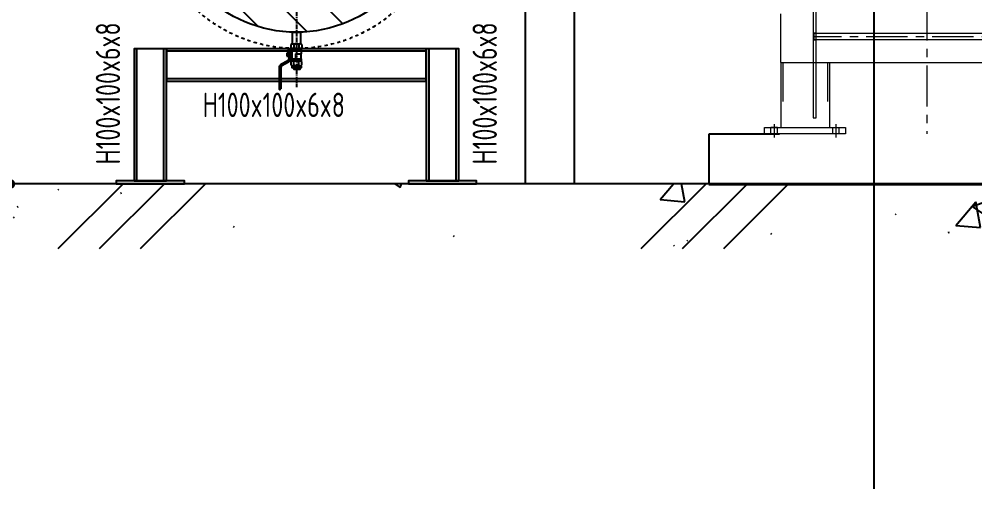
# Model space of a CAD drawing. Extents: x -181672 to 290600, y -29000 to 395522.
# Drawn here: x -90255 to -87310, y 33834 to 35282 of the extents above; entities that cross this region are included whole.
import ezdxf

# ---------------------------------------------------------------- set-up
doc = ezdxf.new("R2010")
doc.units = 0
doc.header["$LTSCALE"] = 10
for name, pattern in [('XFM7P20PCW$0$ACAD_ISO03W100', [30, 12, -18]), ('XFM7P20PCW$0$CENTER', [2, 1.25, -0.25, 0.25, -0.25]), ('XFM7P20PCW$0$CENTERX2', [20.32, 12.7, -2.54, 2.54, -2.54]), ('XFM7P20PCW$0$Dashed', [2, 1, -1]), ('XFM7P20PCW$0$HIDDEN', [9.525, 6.35, -3.175])]:
    doc.linetypes.add(name, pattern=pattern)
for name, color, linetype in [('XFM7P20PCW$0$M-CWTR-PIPE', 252, 'Continuous'), ('XFM7P20PCW$0$P-PCWR-20.7-P', 252, 'Continuous'), ('XFM7P20PCW$0$SH-LINE-130', 252, 'Continuous'), ('XFM7P20PCW$0$SH-LINE-252', 252, 'Continuous'), ('XFM7P20PCW$0$SH-TEXT', 252, 'Continuous'), ('XFM7P20PCW$0$U-CV-DIM', 252, 'Continuous'), ('XFM7P20PCW$0$管架', 252, 'Continuous')]:
    doc.layers.add(name, color=color, linetype=linetype)
for name, color, linetype, lineweight in [('XFM7P20PCW$0$中心線', 252, 'XFM7P20PCW$0$CENTERX2', 9), ('XFM7P20PCW$0$實線', 252, 'Continuous', 9), ('XFM7P20PCW$0$爬梯護欄', 231, 'Continuous', 9), ('XFM7P20PCW$0$虛線', 252, 'XFM7P20PCW$0$ACAD_ISO03W100', 9)]:
    doc.layers.add(name, color=color, linetype=linetype, lineweight=lineweight)
doc.styles.add('XFM7P20PCW$0$aa-txt', font='isocp.shx', dxfattribs={"bigfont": 'chineset'})
doc.styles.add('XFM7P20PCW$0$PX-TEXT', font='isocp.shx', dxfattribs={"width": 0.7, "bigfont": 'chineset.shx'})
doc.dimstyles.new('XFM7P20PCW$0$PX-400', dxfattribs={"dimscale": 1000, "dimtxt": 0.25, "dimasz": 0.03, "dimexe": 0.1, "dimexo": 0.1, "dimgap": 0.05, "dimtad": 1, "dimdec": 0, "dimzin": 0, "dimdsep": 46, "dimtxsty": 'XFM7P20PCW$0$PX-TEXT', "dimblk": 'XFM7P20PCW$0$_Dot', "dimcen": 2, "dimclrd": 2, "dimclre": 1, "dimclrt": 4, "dimadec": 0, "dimazin": 0, "dimtfac": 1, "dimtdec": 0, "dimtix": 1, "dimtmove": 2, "dimatfit": 3, "dimfxl": 1, "dimtvp": 1, "dimtolj": 1, "dimtzin": 0, "dimarcsym": 0})

# ---------------------------------------------------------------- blocks, each defined once
blk = doc.blocks.new('XFM7P20PCW$0$A$C4E3D5701')
h = blk.add_hatch()
h.set_pattern_fill('ANSI31', color=256, scale=30, angle=90, style=0)
h.set_pattern_definition([(315, (-20007.98, -358079.21), (67.35192, 67.35192), [])])
h.paths.add_polyline_path([(406.3, 0, 0.981163), (0, 0.1, -0.981163), (-406.5, 0, 0.414214), (-0.1, -406.4, 0.414214)])
at = {"linetype": 'XFM7P20PCW$0$Dashed'}
blk.add_circle((-0.1, 0), 456.4, dxfattribs=at)
blk.add_circle((-0.1, 0), 406.4)
for centre, radius, start, end in [((203.2, -3.8), 203.2, 1.0793, 178.9207), ((-203.2, 3.9), 203.3, 181.0997, 358.9003)]:
    blk.add_arc(centre, radius, start, end)
at = {"layer": 'XFM7P20PCW$0$M-CWTR-PIPE', "color": 1, "linetype": 'XFM7P20PCW$0$CENTER'}
for p, q in [((0, 575.4), (0, -575.4)), ((-575.4, 0), (575.4, 0))]:
    blk.add_line(p, q, dxfattribs=at)
blk = doc.blocks.new('XFM7P20PCW$0$BALL')
at = {"color": 0, "linetype": 'ByBlock'}
for p, q in [((-1.88, 2.46), (-1.88, -2.83)), ((-1.5, 2.64), (0.58, 2.64)), ((-1.12, 2.46), (-1.12, 1.53)), ((0.21, 2.46), (0.21, 1.53)), ((0.96, 2.46), (0.96, 1.53)), ((-2.91, 0.07), (-2.91, -0.45)), ((-2.54, 0.17), (-2.86, 0.17)), ((-2.52, 1.07), (-2.52, 0.8)), ((-1.88, 1.07), (-2.52, 1.07)), ((-2.52, 0.8), (-1.88, 0.8)), ((-2.41, 0.26), (-2.49, 0.26)), ((-2.49, 0.26), (-2.49, -0.64)), ((-2.49, 0.07), (-2.49, -0.45)), ((-2.41, 0.8), (-2.41, -1.3)), ((-2.01, 0.8), (-2.01, -1.3)), ((-1.88, 0.01), (-2.01, 0.01)), ((-1.64, 1.37), (-1.64, -1.29)), ((-1.5, 1.35), (0.58, 1.35)), ((-0.71, 0.05), (0.78, 0.05)), ((-0.71, 0.05), (-0.71, -1.73)), ((0.68, 0.05), (0.68, -1.29)), ((0.78, 1.39), (0.78, 0.05)), ((-2.66, -1.73), (-4.41, -2.74)), ((-2.46, -2.08), (-4.21, -3.09)), ((-2.86, -0.02), (-2.54, -0.02)), ((-2.86, -0.35), (-2.54, -0.35)), ((-2.86, -0.54), (-2.54, -0.54)), ((-2.41, -0.64), (-2.49, -0.64)), ((-1.88, -0.38), (-2.01, -0.38)), ((-1.88, -1.29), (0.78, -1.29)), ((-1.5, -1.73), (0.58, -1.73)), ((-1.12, -2.83), (-1.12, -1.91)), ((0.21, -2.83), (0.21, -1.91)), ((0.78, -1.29), (0.78, -1.77)), ((0.96, -2.83), (0.96, -1.91)), ((-4.86, -3.52), (-4.86, -8.99)), ((-4.46, -3.52), (-4.46, -8.99)), ((-1.5, -3.01), (0.58, -3.01))]:
    blk.add_line(p, q, dxfattribs=at)
for centre, radius, start, end in [((-1.5, 2.15), 0.487, 39.1755, 140.8245), ((-0.46, 1.31), 1.32, 59.7968, 120.2032), ((0.58, 2.15), 0.487, 39.1755, 140.8245), ((-2.79, 0.07), 0.122, 129.1755, 230.8245), ((-2.61, 0.07), 0.122, 309.1755, 50.8245), ((-1.5, 1.84), 0.487, 219.1755, 320.8245), ((-0.46, 2.67), 1.32, 239.7968, 300.2032), ((0.58, 1.84), 0.487, 219.1755, 320.8245), ((-2.58, -0.19), 0.331, 149.7968, 210.2032), ((-2.79, -0.45), 0.122, 129.1755, 230.8245), ((-2.91, -1.3), 0.5, 300, 0), ((-2.82, -0.19), 0.331, 329.7968, 30.2032), ((-2.61, -0.45), 0.122, 309.1755, 50.8245), ((-2.91, -1.3), 0.9, 300, 0), ((-1.5, -2.21), 0.487, 39.1755, 140.8245), ((-0.46, -3.05), 1.32, 59.7968, 120.2032), ((0.58, -2.21), 0.487, 39.1755, 140.8245), ((-3.96, -3.52), 0.9, 120, 180), ((-3.96, -3.52), 0.5, 120, 180), ((-1.5, -2.53), 0.487, 219.1755, 320.8245), ((-0.46, -1.69), 1.32, 239.7968, 300.2032), ((0.58, -2.53), 0.487, 219.1755, 320.8245), ((-4.66, -8.99), 0.2, 180, 0)]:
    blk.add_arc(centre, radius, start, end, dxfattribs=at)
blk = doc.blocks.new('XFM7P20PCW$0$A$C594865B6')
at = {"color": 0, "linetype": 'ByBlock'}
for p, q in [((33.3, 147.7), (33.3, 118.2)), ((33.3, 147.7), (54.6, 147.7)), ((54.6, 147.7), (54.6, 118.2))]:
    blk.add_line(p, q, dxfattribs=at)
at = {"layer": 'XFM7P20PCW$0$管架', "linetype": 'ByBlock'}
for p, q in [((33.6, 56.2), (55.9, 58.9)), ((34.5, 58.9), (55.4, 60.6)), ((55.9, 58.9), (34.5, 58.9)), ((42, 56.2), (42, 51.6)), ((49.7, 56.2), (49.7, 51.6))]:
    blk.add_line(p, q, dxfattribs=at)
blk.add_lwpolyline([(56.3, 62.1), (56.3, 56.2), (33.6, 56.2), (33.6, 61.7)], dxfattribs=at)
blk.add_lwpolyline([(38.4, 56.2), (53.2, 56.2), (53.2, 51.6), (38.4, 51.6)], close=True, dxfattribs=at)
at = {"color": 1, "linetype": 'ByBlock', "xscale": 10, "yscale": 10, "zscale": 10}
blk.add_blockref('XFM7P20PCW$0$BALL', (48.6, 91.9), dxfattribs=at)
blk = doc.blocks.new('XFM7P20PCW$0$A$Ca00ddad1')
at = {"layer": 'XFM7P20PCW$0$SH-LINE-130'}
for points in [[(46.701, 0.333), (50.034, 0.333), (50.034, 13.9), (46.701, 13.9)], [(46.967, 0.333), (49.767, 0.333), (49.767, 13.9), (46.967, 13.9)], [(50.034, 13.9), (50.034, 10.567), (76.701, 10.567), (76.701, 13.9)], [(76.701, 0.333), (80.034, 0.333), (80.034, 13.9), (76.701, 13.9)], [(76.967, 0.333), (79.767, 0.333), (79.767, 13.9), (76.967, 13.9)], [(50.034, 13.633), (50.034, 10.833), (76.701, 10.833), (76.701, 13.633)], [(44.867, 0), (51.867, 0), (51.867, 0.333), (44.867, 0.333)], [(74.867, 0), (81.867, 0), (81.867, 0.333), (74.867, 0.333)]]:
    blk.add_lwpolyline(points, close=True, dxfattribs=at)
at = {"layer": 'XFM7P20PCW$0$SH-LINE-252'}
blk.add_line((105.013, 0), (0, 0), dxfattribs=at)
at = {"layer": 'XFM7P20PCW$0$SH-TEXT', "style": 'XFM7P20PCW$0$aa-txt', "width": 0.8}
for p in [(45.274, 2.006), (83.961, 2.006)]:
    blk.add_text('H100x100x6x8', height=2.5, rotation=90, dxfattribs=at).set_placement(p)
blk.add_text('H100x100x6x8', height=2.5, dxfattribs=at).set_placement((53.757, 6.879))
blk = doc.blocks.new('XFM7P20PCW$0$A$C73C75AB7')
at = {"layer": 'XFM7P20PCW$0$實線'}
for p, q in [((250, 20), (0, 20)), ((0, 20), (0, 0)), ((250, 0), (250, 20)), ((0, 0), (250, 0))]:
    blk.add_line(p, q, dxfattribs=at)
blk = doc.blocks.new('XFM7P20PCW$0$A$C1D1D25E1')
at = {"layer": 'XFM7P20PCW$0$中心線'}
for p, q in [((30, 41.3), (30, 0)), ((220, 41.3), (220, 0))]:
    blk.add_line(p, q, dxfattribs=at)
at = {"layer": 'XFM7P20PCW$0$實線'}
for p, q in [((50, 230.6), (50, 30.6)), ((200, 230.6), (200, 30.6)), ((210, 30.6), (230, 30.6))]:
    blk.add_line(p, q, dxfattribs=at)
at = {"layer": 'XFM7P20PCW$0$虛線'}
for p, q in [((56, 230.6), (56, 30.6)), ((194, 230.6), (194, 30.6)), ((20, 10.6), (20, 30.6)), ((40, 10.6), (40, 30.6)), ((210, 10.6), (210, 30.6)), ((230, 10.6), (230, 30.6))]:
    blk.add_line(p, q, dxfattribs=at)
at = {"layer": 'XFM7P20PCW$0$實線'}
blk.add_blockref('XFM7P20PCW$0$A$C73C75AB7', (0, 10.6), dxfattribs=at)
blk = doc.blocks.new('XFM7P20PCW$0$A$C6F51268F')
at = {"layer": 'XFM7P20PCW$0$爬梯護欄'}
for points in [[(731.4, 300), (734.4, 300), (734.4, 311), (725.4, 311), (725.4, 309.5), (731.4, 309.5)], [(731.4, 290.5), (725.4, 290.5), (725.4, 289), (734.4, 289), (734.4, 300), (731.4, 300)]]:
    blk.add_hatch(color=256, dxfattribs=at).paths.add_polyline_path(points)
at = {"layer": 'XFM7P20PCW$0$中心線'}
for p, q in [((384.4, 3666), (384.4, 0)), ((37.4, 300), (731.4, 300))]:
    blk.add_line(p, q, dxfattribs=at)
at = {"layer": 'XFM7P20PCW$0$爬梯護欄'}
for p, q in [((725.4, 50), (725.4, 3982)), ((734.4, 3982), (734.4, 50)), ((34.4, 309.5), (731.4, 309.5)), ((725.4, 311), (734.4, 311)), ((731.4, 290.5), (731.4, 309.5)), ((34.4, 290.5), (731.4, 290.5)), ((725.4, 289), (734.4, 289)), ((734.4, 50), (725.4, 50))]:
    blk.add_line(p, q, dxfattribs=at)
blk = doc.blocks.new('XFM7P20PCW$0$A$C1ae29330')
at = {"layer": 'XFM7P20PCW$0$實線'}
for q in [(2609.2, 380.6), (97.2, 230.6)]:
    blk.add_line((2609.2, 230.6), q, dxfattribs=at)
for name, p in [('XFM7P20PCW$0$A$C6F51268F', (1774.8, 10.6)), ('XFM7P20PCW$0$A$C1D1D25E1', (2409.2, 0))]:
    blk.add_blockref(name, p, dxfattribs=at)
blk = doc.blocks.new('XFM7P20PCW$0$_Dot')
at = {"color": 0, "linetype": 'ByBlock', "lineweight": -2}
blk.add_line((-0.5, 0), (-1, 0), dxfattribs=at)
at = {"color": 0, "linetype": 'ByBlock', "const_width": 0.5}
blk.add_lwpolyline([(-0.25, 0, 1), (0.25, 0, 1)], format="xyb", close=True, dxfattribs=at)
blk = doc.blocks.new('*D649')
at = {"layer": 'DEFPOINTS', "color": 0, "transparency": 16777216}
for p in [(-89505.3, 37206.8), (-90281.8, 34773.7), (-89505.3, 34773.7)]:
    blk.add_point(p, dxfattribs=at)
at = {"layer": 'XFM7P20PCW$0$U-CV-DIM', "color": 1, "lineweight": -2, "transparency": 16777216}
for p, q in [((-89605.3, 37206.8), (-90381.8, 37206.8)), ((-89605.3, 34773.7), (-90381.8, 34773.7))]:
    blk.add_line(p, q, dxfattribs=at)
at = {"layer": 'XFM7P20PCW$0$U-CV-DIM', "color": 2, "lineweight": -2, "transparency": 16777216}
blk.add_line((-90281.8, 37176.8), (-90281.8, 34803.7), dxfattribs=at)
at = {"layer": 'XFM7P20PCW$0$U-CV-DIM', "color": 2, "lineweight": -2, "transparency": 16777216, "xscale": 30, "yscale": 30, "zscale": 30}
for p, rotation in [((-90281.8, 37206.8), 90), ((-90281.8, 34773.7), 270)]:
    blk.add_blockref('XFM7P20PCW$0$_Dot', p, dxfattribs=dict(at, rotation=rotation))
at = {"layer": 'XFM7P20PCW$0$U-CV-DIM', "color": 4, "transparency": 16777216, "insert": (-90456.8, 35990.3), "char_height": 250, "attachment_point": 5, "rotation": 90, "style": 'XFM7P20PCW$0$PX-TEXT'}
blk.add_mtext('\\A1;2433', dxfattribs=at)
blk = doc.blocks.new('XFM7P20PCW')
h = blk.add_hatch()
h.set_pattern_fill('FP_2', color=256, style=0, pattern_type=2)
h.set_pattern_definition([(45, (-97947.9, 33690.9), (-898.03, 898.03), []), (45, (-97947.9, 33817.9), (-898.03, 898.03), []), (45, (-97947.9, 33944.9), (-898.03, 898.03), []), (50, (-97947.9, 33690.9), (910.92, -79.696), [95.25, -1047.75]), (355, (-97947.9, 33690.9), (-176.214, 955.284), [76.2, -838.2]), (100.451, (-97872, 33684.3), (734.71, 875.583), [80.95, -890.45]), (46.184, (-97947.9, 33944.9), (1355.395, -210.21), [142.88, -1571.62]), (96.636, (-97835, 33927.4), (1187.01, 1237.14), [121.42, -1335.68]), (351.184, (-97948, 33945), (1187.03, 1237.13), [114.3, -1257.3]), (21, (-97820.9, 33881.4), (758.07, -511.326), [95.25, -1047.75]), (326, (-97820.9, 33881.4), (309.01, 920.94), [76.2, -838.2]), (71.451, (-97757.8, 33838.8), (1067.085, 409.607), [80.95, -890.45]), (37.5, (-97947.93, 33690.93), (15.443, 422.775), [3.353, -824.687, 3.353, -847.547, -841.375]), (37.5, (-97947.93, 33690.93), (15.443, 422.775), [-1678.94, 3.353, -838.022]), (7.5, (-97947.93, 33690.93), (334.098, 500.903), [3.353, -481.787, 3.353, -805.637, -320.675]), (7.5, (-97947.93, 33690.93), (334.098, 500.903), [-1294.13, 3.353, -317.322]), (327.5, (-98231.14, 33690.93), (677.955, -28.645), [3.353, -314.147, 3.353, -2301.697]), (327.5, (-98231.14, 33690.93), (677.955, -28.645), [-320.853, -987.247, 3.353, -1311.097]), (317.5, (-98358.14, 33690.93), (740.647, 127.133), [3.353, -409.397, 3.353, -654.507, -933.45]), (317.5, (-98358.14, 33690.93), (740.647, 127.133), [-1070.61, 3.353, -930.097])])
h.paths.add_polyline_path([(-89864.9152, 34574.36688), (-84654.74831, 34574.36688), (-84654.74831, 34774.36688), (-102215.81633, 34774.36688), (-102215.81633, 34574.36688), (-90442.284, 34574.36688)])
for p, q in [((-87621.45696, 36972.9081), (-87621.45696, 33833.53542)), ((-83866.7507, 34774.36688), (-103341.39299, 34774.36688)), ((-83866.7507, 34774.36688), (-103341.39299, 34774.36688)), ((-89481.87111, 34774.36688), (-92181.87111, 34774.36688)), ((-88981.87111, 34774.36688), (-89481.87111, 34774.36688)), ((-83866.7507, 34774.36688), (-88981.87111, 34774.36688)), ((-83866.7507, 34774.36688), (-88981.87111, 34774.36688))]:
    blk.add_line(p, q)
at = {"color": 2, "linetype": 'XFM7P20PCW$0$HIDDEN', "ltscale": 30}
blk.add_lwpolyline([(-88129.9107, 34772.22282), (-85054.9107, 34772.21877), (-85054.9107, 34927.29451), (-88129.9107, 34927.29856)], close=True, dxfattribs=at)
at = {"layer": 'XFM7P20PCW$0$P-PCWR-20.7-P'}
blk.add_lwpolyline([(-88544.42093, 35650.73804), (-88544.41857, 34774.36688), (-88694.41857, 34774.36688), (-88694.42129, 35787.09046)], dxfattribs=at)
at = {"xscale": -1}
blk.add_blockref('XFM7P20PCW$0$A$C1ae29330', (-85299.24159, 34917.22716), dxfattribs=at)
at = {"xscale": 30, "yscale": 30, "zscale": 30}
blk.add_blockref('XFM7P20PCW$0$A$Ca00ddad1', (-91301.54293, 34773.736), dxfattribs=at)
at = {"layer": 'XFM7P20PCW$0$P-PCWR-20.7-P'}
blk.add_blockref('XFM7P20PCW$0$A$C4E3D5701', (-89400.52107, 35647.86688), dxfattribs=at)
at = {"layer": 'XFM7P20PCW$0$P-PCWR-20.7-P', "xscale": 1.199999999882566, "yscale": 1.199999999882566, "zscale": 1.199999999882566, "rotation": 359.9441256958273}
blk.add_blockref('XFM7P20PCW$0$A$C594865B6', (-89453.49362, 35064.31943), dxfattribs=at)
at = {"layer": 'XFM7P20PCW$0$U-CV-DIM'}
dim = blk.add_linear_dim(base=(-90281.75506, 34773.736), p1=(-89505.26555, 37206.79621), p2=(-89505.26555, 34773.736), angle=270, dimstyle='XFM7P20PCW$0$PX-400', dxfattribs=at)
dim.commit()
dim.dimension.update_dxf_attribs({"geometry": '*D649', "text_midpoint": (-90456.77966, 35990.26611)})

msp = doc.modelspace()

# ---------------------------------------------------------------- block references
msp.add_blockref('XFM7P20PCW', (0, 0))

doc.saveas('drawing.dxf')
